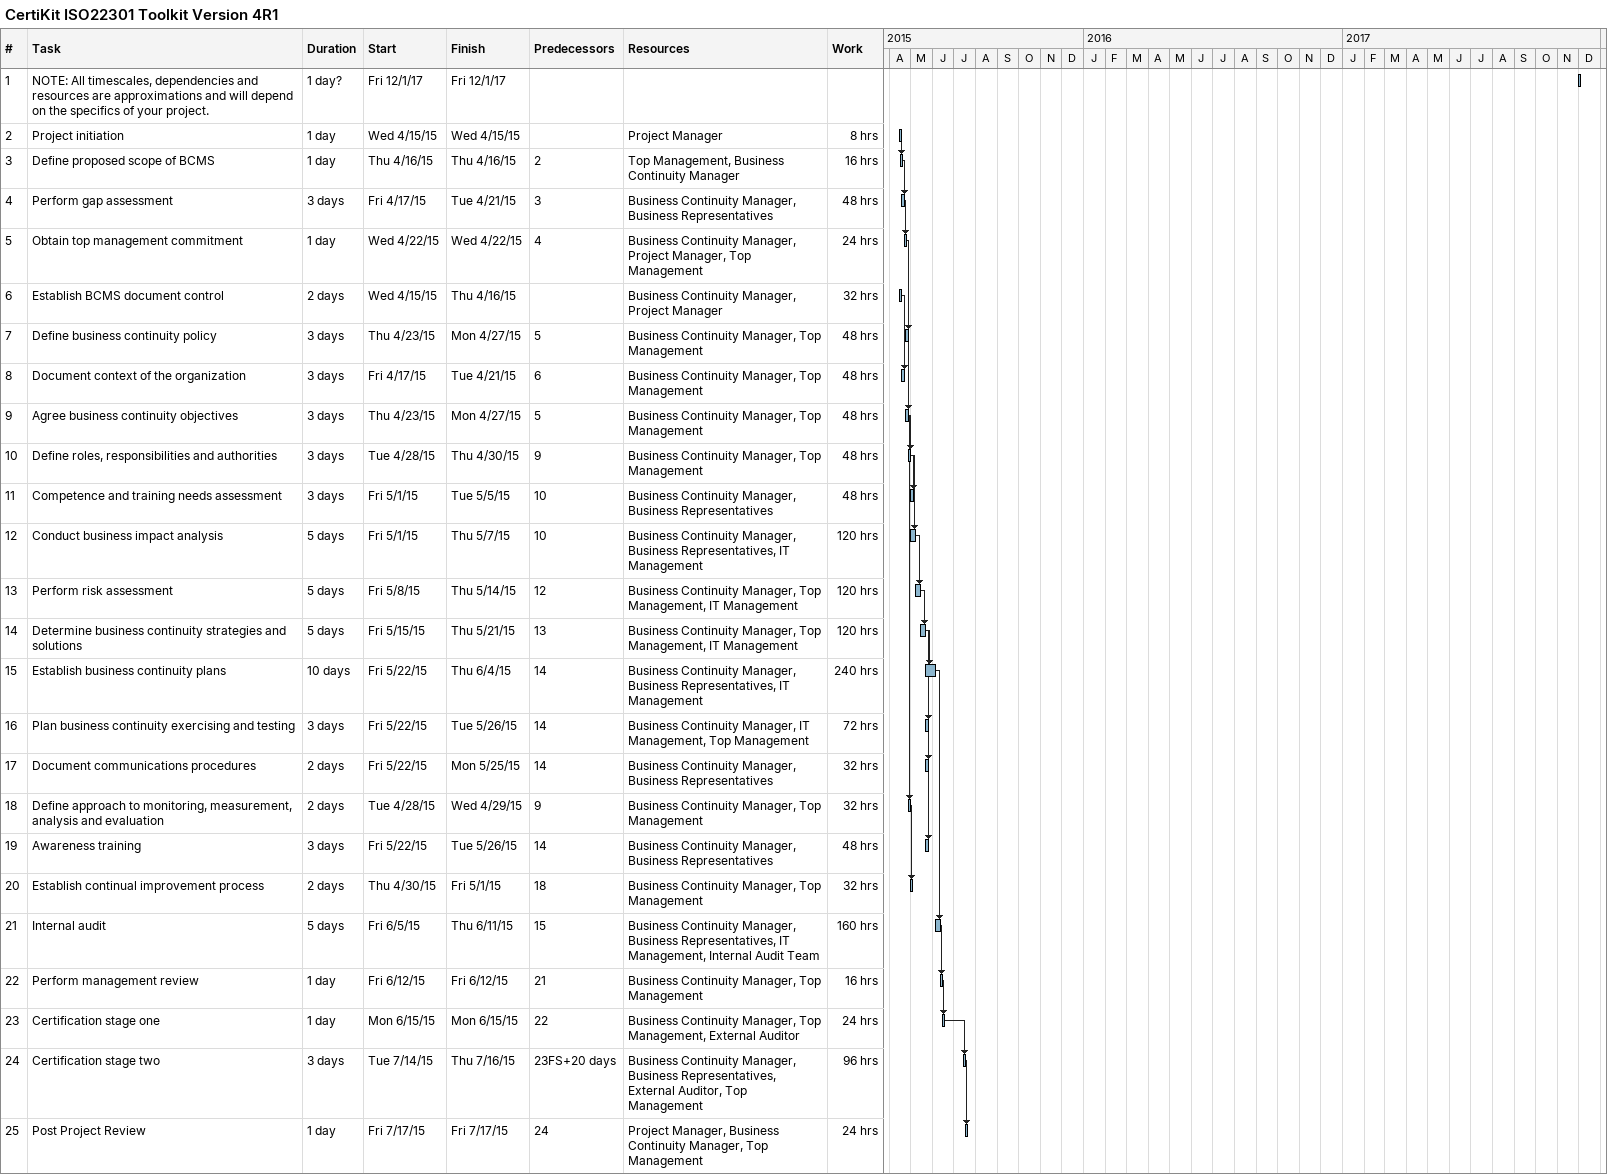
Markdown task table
CertiKit ISO22301 Toolkit Version 4R1

| ID | Task | Duration | Start | Finish | Predecessors | Resources | Work (h) |
|---|---|---|---|---|---|---|---|
| 1 | NOTE: All timescales, dependencies and resources are approximations and will depend on the specifics of your project. | 1d? | 2017-12-01 | 2017-12-01 |  |  |  |
| 2 | Project initiation | 1d | 2015-04-15 | 2015-04-15 |  | Project Manager | 8 |
| 3 | Define proposed scope of BCMS | 1d | 2015-04-16 | 2015-04-16 | 2 | Top Management, Business Continuity Manager | 16 |
| 4 | Perform gap assessment | 3d | 2015-04-17 | 2015-04-21 | 3 | Business Continuity Manager, Business Representatives | 48 |
| 5 | Obtain top management commitment | 1d | 2015-04-22 | 2015-04-22 | 4 | Business Continuity Manager, Project Manager, Top Management | 24 |
| 6 | Establish BCMS document control | 2d | 2015-04-15 | 2015-04-16 |  | Business Continuity Manager, Project Manager | 32 |
| 7 | Define business continuity policy | 3d | 2015-04-23 | 2015-04-27 | 5 | Business Continuity Manager, Top Management | 48 |
| 8 | Document context of the organization | 3d | 2015-04-17 | 2015-04-21 | 6 | Business Continuity Manager, Top Management | 48 |
| 9 | Agree business continuity objectives | 3d | 2015-04-23 | 2015-04-27 | 5 | Business Continuity Manager, Top Management | 48 |
| 10 | Define roles, responsibilities and authorities | 3d | 2015-04-28 | 2015-04-30 | 9 | Business Continuity Manager, Top Management | 48 |
| 11 | Competence and training needs assessment | 3d | 2015-05-01 | 2015-05-05 | 10 | Business Continuity Manager, Business Representatives | 48 |
| 12 | Conduct business impact analysis | 5d | 2015-05-01 | 2015-05-07 | 10 | Business Continuity Manager, Business Representatives, IT Management | 120 |
| 13 | Perform risk assessment | 5d | 2015-05-08 | 2015-05-14 | 12 | Business Continuity Manager, Top Management, IT Management | 120 |
| 14 | Determine business continuity strategies and solutions | 5d | 2015-05-15 | 2015-05-21 | 13 | Business Continuity Manager, Top Management, IT Management | 120 |
| 15 | Establish business continuity plans | 10d | 2015-05-22 | 2015-06-04 | 14 | Business Continuity Manager, Business Representatives, IT Management | 240 |
| 16 | Plan business continuity exercising and testing | 3d | 2015-05-22 | 2015-05-26 | 14 | Business Continuity Manager, IT Management, Top Management | 72 |
| 17 | Document communications procedures | 2d | 2015-05-22 | 2015-05-25 | 14 | Business Continuity Manager, Business Representatives | 32 |
| 18 | Define approach to monitoring, measurement, analysis and evaluation | 2d | 2015-04-28 | 2015-04-29 | 9 | Business Continuity Manager, Top Management | 32 |
| 19 | Awareness training | 3d | 2015-05-22 | 2015-05-26 | 14 | Business Continuity Manager, Business Representatives | 48 |
| 20 | Establish continual improvement process | 2d | 2015-04-30 | 2015-05-01 | 18 | Business Continuity Manager, Top Management | 32 |
| 21 | Internal audit | 5d | 2015-06-05 | 2015-06-11 | 15 | Business Continuity Manager, Business Representatives, IT Management, Internal Audit Team | 160 |
| 22 | Perform management review | 1d | 2015-06-12 | 2015-06-12 | 21 | Business Continuity Manager, Top Management | 16 |
| 23 | Certification stage one | 1d | 2015-06-15 | 2015-06-15 | 22 | Business Continuity Manager, Top Management, External Auditor | 24 |
| 24 | Certification stage two | 3d | 2015-07-14 | 2015-07-16 | 23FS+20d | Business Continuity Manager, Business Representatives, External Auditor, Top Management | 96 |
| 25 | Post Project Review | 1d | 2015-07-17 | 2015-07-17 | 24 | Project Manager, Business Continuity Manager, Top Management | 24 |
